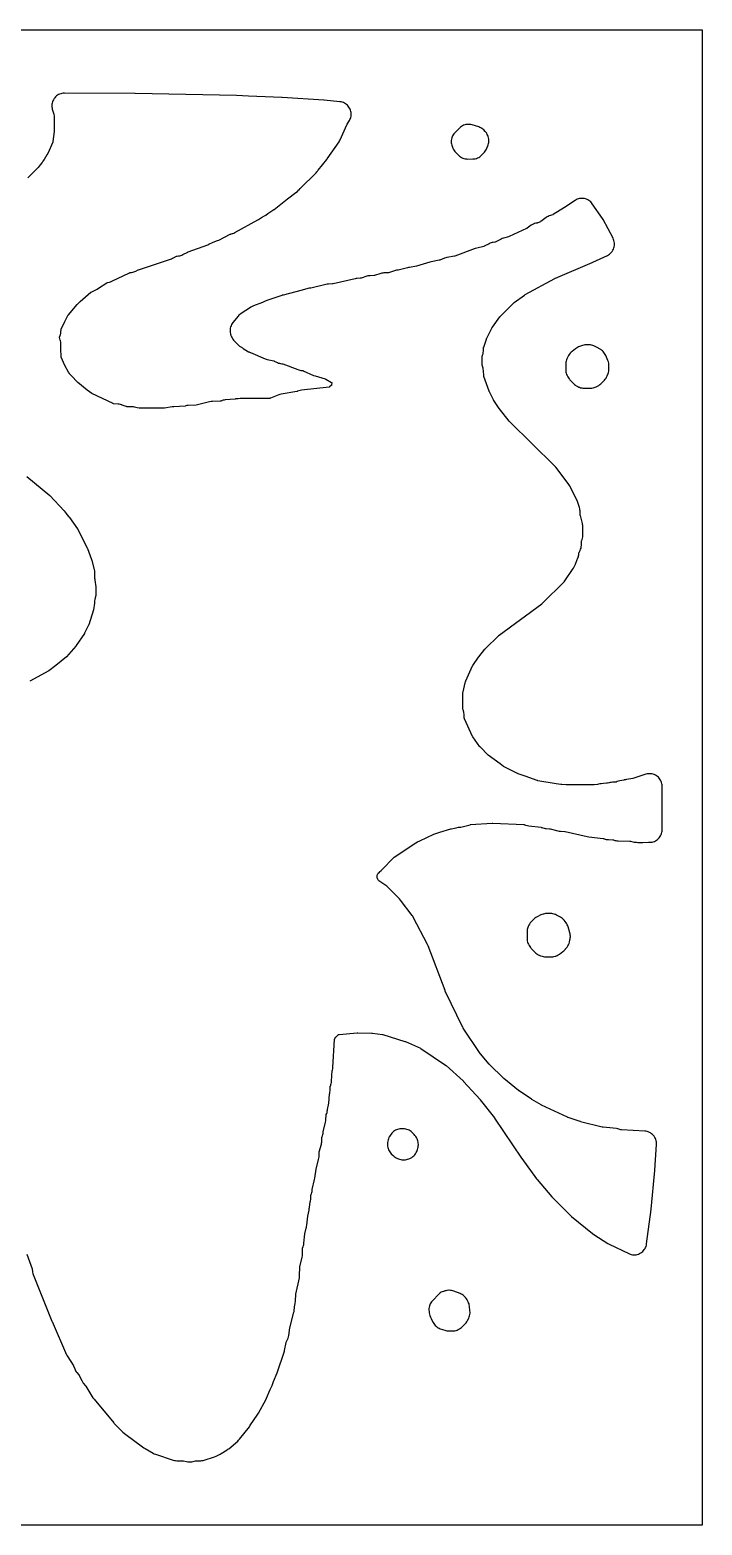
# Model space of a CAD drawing. Header units: millimetres. Extents: x 0 to 300, y 0 to 300.
# Drawn here: x 165.2 to 300, y 0 to 300 of the extents above; entities that cross this region are included whole.
import ezdxf

# ---------------------------------------------------------------- set-up
doc = ezdxf.new("R2010")
doc.units = ezdxf.units.MM
doc.layers.add('CUT', color=7, linetype='CONTINUOUS')

msp = doc.modelspace()

# ---------------------------------------------------------------- linework, layer by layer
at = {"layer": 'CUT'}
for points in [[(299.9386, 0), (0.0614, 0), (0.0029, 0.0029), (0, 0.0614), (0, 299.9386), (0.0029, 299.9971), (0.0614, 300), (299.9386, 300), (299.9971, 299.9971), (300, 299.9386), (300, 0.0614), (299.9971, 0.0029)], [(249.6959, 277.8346), (249.6839, 277.5915), (249.6956, 277.3483), (249.7309, 277.1075), (249.7895, 276.8712), (249.8708, 276.6417), (250.0344, 276.2427), (250.1406, 276.0165), (250.2689, 275.8021), (250.418, 275.6015), (250.5863, 275.4168), (251.1858, 274.8217), (251.3702, 274.6561), (251.5701, 274.5094), (251.7835, 274.3833), (252.0083, 274.279), (252.2424, 274.1974), (252.4834, 274.1394), (252.729, 274.1056), (252.9767, 274.0962), (254.0156, 274.1086), (254.2643, 274.1239), (254.5103, 274.164), (254.7511, 274.2283), (254.9842, 274.3163), (255.2075, 274.4271), (255.4186, 274.5596), (255.6154, 274.7124), (255.7961, 274.884), (256.3516, 275.4672), (256.5068, 275.6464), (256.6443, 275.8395), (256.7629, 276.0447), (256.8615, 276.2602), (257.0528, 276.7367), (257.13, 276.9588), (257.1861, 277.187), (257.2204, 277.4196), (257.2327, 277.6543), (257.2338, 277.8432), (257.2226, 278.0931), (257.1866, 278.3406), (257.126, 278.5833), (257.0415, 278.8187), (256.9338, 279.0444), (256.8042, 279.2583), (256.6538, 279.4582), (256.4842, 279.642), (256.2009, 279.9198), (256.0254, 280.0764), (255.836, 280.2158), (255.6343, 280.3368), (255.4222, 280.4383), (255.2014, 280.5194), (253.8837, 280.9343), (253.6427, 280.9972), (253.3967, 281.0358), (253.1481, 281.0497), (252.8994, 281.0389), (252.6529, 281.0033), (252.4112, 280.9434), (252.1767, 280.8597), (251.9516, 280.7532), (251.7383, 280.6248), (251.5388, 280.4757), (251.3551, 280.3076), (250.4062, 279.3481), (250.2437, 279.1668), (250.0996, 278.9707), (249.9752, 278.7614), (249.8717, 278.541), (249.7902, 278.3117), (249.7314, 278.0754)], [(274.6045, 228.7183), (274.7785, 228.6067), (274.949, 228.5072), (275.1147, 228.4186), (275.2866, 228.3427), (275.4072, 228.2947), (275.6357, 228.2165), (275.8707, 228.1606), (276.11, 228.1277), (276.3513, 228.1181), (277.6707, 228.1291), (277.9022, 228.1418), (278.1315, 228.1758), (278.3567, 228.231), (278.5758, 228.3068), (278.787, 228.4026), (278.7932, 228.4058), (279.0414, 228.5325), (279.2712, 228.6658), (279.4856, 228.8226), (279.6822, 229.0014), (280.4172, 229.7448), (280.5849, 229.9326), (280.733, 230.1363), (280.8598, 230.3538), (280.964, 230.583), (281.1532, 231.0612), (281.2298, 231.2854), (281.2848, 231.5158), (281.3178, 231.7503), (281.3284, 231.987), (281.3267, 232.6708), (281.3137, 232.9194), (281.276, 233.1655), (281.214, 233.4067), (281.1283, 233.6405), (280.6848, 234.6866), (280.5839, 234.8966), (280.464, 235.0963), (280.326, 235.2839), (280.1711, 235.4579), (280.1692, 235.4599), (280.0172, 235.603), (279.8537, 235.7329), (279.68, 235.8487), (278.8306, 236.3651), (278.5834, 236.4971), (278.323, 236.6005), (278.106, 236.6729), (277.8535, 236.7426), (277.5952, 236.7856), (277.3338, 236.8013), (276.7594, 236.8056), (276.5198, 236.796), (276.2823, 236.7634), (276.049, 236.7082), (275.8221, 236.6309), (275.2294, 236.3968), (275.0063, 236.2958), (274.7942, 236.1735), (274.5951, 236.031), (273.9265, 235.5012), (273.7207, 235.3188), (273.5361, 235.1148), (273.375, 234.8919), (273.2395, 234.6525), (272.9104, 233.989), (272.9075, 233.9831), (272.8148, 233.7724), (272.7419, 233.5541), (272.6894, 233.33), (272.6578, 233.102), (272.6472, 232.8721), (272.6474, 231.799), (272.6585, 231.5636), (272.6918, 231.3303), (272.7469, 231.1012), (272.8233, 230.8782), (272.9203, 230.6635), (273.0488, 230.4116), (273.1821, 230.1814), (273.3392, 229.9666), (273.398, 229.9019), (273.4948, 229.776), (273.6519, 229.6066), (274.287, 228.9825), (274.4403, 228.8438)], [(266.8535, 114.6119), (267.0342, 114.4979), (267.1273, 114.4446), (267.3541, 114.3296), (267.5915, 114.2383), (267.928, 114.128), (268.1509, 114.0663), (268.3785, 114.0254), (268.6089, 114.0057), (268.9068, 113.9941), (269.0555, 113.9928), (269.812, 114.0083), (270.0544, 114.0251), (270.294, 114.0653), (270.5285, 114.1286), (270.6592, 114.1708), (270.9175, 114.2703), (271.1632, 114.3977), (271.3932, 114.5514), (272.0804, 115.0678), (272.2712, 115.2266), (272.4453, 115.4035), (272.5876, 115.5802), (272.62, 115.6103), (272.7803, 115.7904), (272.9225, 115.9852), (273.0657, 116.2027), (273.209, 116.4499), (273.323, 116.7117), (273.4065, 116.9849), (273.5121, 117.4172), (273.5526, 117.619), (273.5764, 117.8234), (273.5833, 118.029), (273.5824, 118.1514), (273.5705, 118.3767), (273.5383, 118.6), (273.4862, 118.8195), (273.146, 120.0098), (273.0708, 120.2326), (272.975, 120.4474), (272.8594, 120.6522), (272.7251, 120.8453), (272.72, 120.8521), (272.3366, 121.3513), (272.3337, 121.3551), (272.3208, 121.3701), (272.1937, 121.5212), (272.1746, 121.5402), (272.1543, 121.5638), (272.0987, 121.6157), (272.0363, 121.6778), (271.9982, 121.7095), (271.9531, 121.7516), (271.9003, 121.791), (271.8656, 121.8198), (271.8101, 121.8582), (271.7325, 121.9161), (271.6926, 121.9395), (271.683, 121.9461), (271.6302, 121.976), (271.4951, 122.0553), (270.8274, 122.399), (270.6151, 122.4961), (270.591, 122.5045), (270.5499, 122.5231), (270.3294, 122.599), (270.1027, 122.6541), (269.8719, 122.6879), (269.639, 122.6999), (268.8645, 122.7039), (268.6317, 122.6942), (268.4008, 122.6629), (268.1738, 122.6103), (268.1158, 122.591), (268.1018, 122.5877), (267.8756, 122.5112), (267.6578, 122.4136), (266.9131, 122.036), (266.6816, 121.9026), (266.4656, 121.7453), (266.2677, 121.5658), (266.2603, 121.5584), (265.73, 121.0231), (265.5492, 120.8195), (265.3916, 120.5975), (265.2591, 120.3597), (265.1452, 120.1262), (265.1427, 120.1212), (265.0521, 119.9116), (264.9809, 119.6946), (264.9299, 119.4719), (264.8994, 119.2456), (264.8897, 119.0174), (264.8938, 117.6827), (264.9055, 117.4485), (264.9391, 117.2165), (264.9943, 116.9886), (265.0706, 116.7669), (265.1673, 116.5533), (265.2941, 116.305), (265.4274, 116.0752), (265.5842, 115.8608), (265.6459, 115.793), (265.7434, 115.6663), (265.9003, 115.4972), (266.5246, 114.8839), (266.6833, 114.7409)], [(238.9108, 73.5722), (239.1224, 73.4785), (239.3417, 73.4047), (239.5669, 73.3515), (239.7961, 73.3194), (240.0272, 73.3087), (240.272, 73.3086), (240.5028, 73.3192), (240.7317, 73.3511), (240.9566, 73.4039), (241.1757, 73.4774), (241.3871, 73.5707), (241.5553, 73.6545), (241.7827, 73.7829), (241.9955, 73.9344), (242.1913, 74.1073), (242.368, 74.2997), (242.5236, 74.5094), (242.6565, 74.7343), (242.7653, 74.9718), (242.9318, 75.3923), (243.0086, 75.6168), (243.0638, 75.8475), (243.0969, 76.0824), (243.1075, 76.3194), (243.1073, 76.3859), (243.0958, 76.6188), (243.0627, 76.8496), (243.0082, 77.0764), (242.9328, 77.2971), (242.8372, 77.5097), (242.7153, 77.7502), (242.5819, 77.9818), (242.4245, 78.1979), (242.245, 78.3959), (241.8565, 78.7808), (241.6729, 78.9455), (241.474, 79.0914), (241.2617, 79.2169), (241.038, 79.3209), (240.8052, 79.4024), (240.5655, 79.4605), (240.3212, 79.4947), (240.0748, 79.5047), (239.6376, 79.5008), (239.6374, 79.5008), (239.401, 79.4875), (239.1669, 79.4519), (238.9372, 79.3943), (238.714, 79.3152), (238.4992, 79.2153), (238.2949, 79.0956), (238.1028, 78.9571), (237.9247, 78.801), (237.7622, 78.6288), (237.6167, 78.4419), (237.4344, 78.1835), (237.2991, 77.9694), (237.2982, 77.9677), (237.2981, 77.9675), (237.266, 77.903), (237.1861, 77.7427), (237.1859, 77.7422), (237.1852, 77.7407), (237.0958, 77.5037), (237.0297, 77.2974), (237.0292, 77.2951), (237.0269, 77.2881), (236.9594, 77.0313), (236.9195, 76.7688), (236.9077, 76.5035), (236.9096, 76.2789), (236.924, 76.0319), (236.9627, 75.7876), (237.0254, 75.5482), (237.1114, 75.3162), (237.2199, 75.0939), (237.3499, 74.8834), (237.5001, 74.6867), (237.6689, 74.5059), (237.674, 74.5009), (238.0575, 74.129), (238.2498, 73.9606), (238.4583, 73.8128), (238.6808, 73.687)], [(246.6535, 39.9132), (246.8336, 39.7697), (246.8757, 39.7392), (247.0743, 39.6093), (247.2844, 39.4988), (247.504, 39.4087), (248.3835, 39.0958), (248.5959, 39.0307), (248.8134, 38.9847), (249.034, 38.9582), (249.2562, 38.9514), (249.9835, 38.9615), (250.2096, 38.9749), (250.4337, 39.0087), (250.6537, 39.0627), (250.8679, 39.1364), (251.0747, 39.2291), (251.3255, 39.3557), (251.5587, 39.4895), (251.7762, 39.6477), (251.9755, 39.8282), (252.5045, 40.3622), (252.6892, 40.5707), (252.8496, 40.7984), (252.9837, 41.0426), (253.2194, 41.5351), (253.3161, 41.7665), (253.3892, 42.0064), (253.438, 42.2524), (253.4618, 42.502), (253.4604, 42.7528), (253.434, 43.0022), (253.4065, 43.1774), (253.4056, 43.1889), (253.3797, 43.7374), (253.3595, 43.9577), (253.3199, 44.1753), (253.2612, 44.3885), (253.1839, 44.5957), (253.0886, 44.7953), (252.8759, 45.1944), (252.734, 45.4287), (252.5673, 45.6461), (252.3778, 45.844), (252.2596, 45.9546), (252.0797, 46.1076), (251.8862, 46.243), (251.6808, 46.3595), (251.4654, 46.4561), (250.2498, 46.9335), (250.2381, 46.938), (250.0066, 47.0161), (249.7686, 47.0712), (249.5264, 47.1029), (249.2822, 47.1107), (249.1885, 47.1091), (248.9002, 47.0875), (248.8535, 47.0785), (248.853, 47.0785), (248.8443, 47.0768), (248.6163, 47.0328), (248.589, 47.0259), (248.5749, 47.0231), (248.4347, 46.9868), (248.3364, 46.9619), (248.1161, 46.8951), (247.9029, 46.8083), (247.6985, 46.7023), (247.5048, 46.5779), (247.3233, 46.4363), (247.1556, 46.2785), (246.0002, 45.0865), (245.9845, 45.0685), (245.9282, 45.0107), (245.7664, 44.8271), (245.6233, 44.6287), (245.5002, 44.4172), (245.3985, 44.1947), (245.3189, 43.9633), (245.2624, 43.7252), (245.2294, 43.4828), (245.2203, 43.2383), (245.2213, 43.1555), (245.2417, 42.8646), (245.2958, 42.5781), (245.4331, 42.0288), (245.5225, 41.7447), (245.645, 41.4732), (245.7034, 41.362), (246.0864, 40.6324), (246.2027, 40.4337), (246.3368, 40.2466), (246.4875, 40.0726)]]:
    msp.add_lwpolyline(points, close=True, dxfattribs=at)
for points in [[(164.5684, 54.3527), (165.6394, 51.4077), (165.6465, 51.386), (165.6687, 51.29), (165.6718, 51.2674), (165.706, 50.945), (165.7405, 50.7185), (165.7957, 50.4961), (165.871, 50.2797), (169.6201, 40.9105), (169.6202, 40.9102), (169.6517, 40.835), (172.5669, 34.1868), (172.6595, 33.9979), (172.6638, 33.9906), (172.6784, 33.9608), (172.788, 33.7785), (173.8909, 32.1085), (173.9025, 32.0899), (173.945, 32.0056), (173.9531, 31.9853), (174.1839, 31.3544), (174.2666, 31.1556), (174.366, 30.9646), (174.4815, 30.7829), (174.6122, 30.6118), (174.9966, 30.1511), (175.0102, 30.1337), (175.0624, 30.0536), (175.0728, 30.0341), (175.5839, 29.0015), (175.7335, 28.7402), (175.9134, 28.4988), (176.3685, 27.9592), (176.3715, 27.9554), (176.4147, 27.8959), (176.4238, 27.8818), (177.8486, 25.5484), (177.8492, 25.5474), (178.0587, 25.2542), (182.0024, 20.4998), (182.0829, 20.4122), (182.0837, 20.4112), (182.0981, 20.3955), (182.172, 20.315), (182.1769, 20.3102), (182.2608, 20.2194), (183.0955, 19.4052), (183.8431, 18.6686), (184.1101, 18.4402), (184.1243, 18.4297), (184.159, 18.4002), (188.0465, 15.5257), (188.2917, 15.3657), (188.2924, 15.3653), (189.9083, 14.4412), (190.1298, 14.3287), (190.3615, 14.2388), (193.9427, 13.0496), (194.1738, 12.985), (194.41, 12.9428), (194.6491, 12.9235), (195.9019, 12.8826), (195.9199, 12.8816), (195.997, 12.8717), (196.0147, 12.8681), (196.6245, 12.729), (196.888, 12.6836), (197.1549, 12.6665), (197.4221, 12.6781), (197.6865, 12.7182), (198.4249, 12.8708), (198.4303, 12.8718), (198.5125, 12.8819), (198.5313, 12.883), (199.4731, 12.9131), (199.711, 12.9321), (199.9459, 12.9737), (200.1759, 13.0375), (202.2061, 13.7066), (202.541, 13.8446), (203.3773, 14.2626), (203.5671, 14.3679), (204.7614, 15.1005), (204.9233, 15.2088), (205.0763, 15.3292), (206.8746, 16.8627), (207.0527, 17.0302), (207.2135, 17.2144), (209.2073, 19.7361), (209.2078, 19.7367), (209.3227, 19.8942), (210.9023, 22.2481), (211.0187, 22.4397), (211.0216, 22.4449), (211.0378, 22.4717), (212.559, 25.2504), (212.6703, 25.4809), (213.4062, 27.2292), (213.6543, 27.7114), (213.7833, 28.0078), (214.0753, 28.8184), (214.8182, 30.5831), (214.8858, 30.7628), (216.1926, 34.6848), (216.2194, 34.787), (216.2366, 34.8414), (216.2589, 34.9376), (216.2751, 34.9992), (216.5953, 36.651), (216.5991, 36.6683), (216.6, 36.6714), (216.6088, 36.6938), (216.6163, 36.7096), (216.8831, 37.2388), (216.9954, 37.4965), (217.078, 37.7651), (217.1299, 38.0413), (217.3303, 39.5786), (218.1344, 42.6943), (218.1754, 42.8826), (218.2017, 43.0736), (218.317, 44.2421), (218.3716, 44.3959), (218.4271, 44.6117), (218.4632, 44.8315), (218.4796, 45.0537), (218.5127, 46.197), (218.5136, 46.2144), (218.5227, 46.289), (218.526, 46.3061), (219.2399, 49.5898), (219.2577, 49.6951), (219.2788, 49.8194), (219.2962, 50.0509), (219.3442, 51.7288), (219.3452, 51.7471), (219.3533, 51.811), (219.3566, 51.8274), (219.7947, 53.7595), (219.8365, 53.9963), (219.8554, 54.2361), (219.8554, 54.237), (219.8974, 55.6137), (219.8983, 55.631), (219.9029, 55.668), (219.914, 55.7031), (219.9205, 55.7194), (219.9471, 55.7825), (219.9818, 55.8646), (220.0655, 56.0937), (220.1266, 56.3299), (220.1643, 56.5709), (220.3637, 58.4351), (220.6246, 59.5683), (220.6674, 59.8059), (220.678, 59.9365), (220.6794, 59.9416), (220.7212, 60.2033), (220.9106, 61.9912), (221.186, 63.1955), (221.2261, 63.4164), (221.236, 63.5256), (221.2739, 63.7517), (221.4039, 64.86), (221.4044, 64.8612), (221.4694, 65.0872), (221.5129, 65.3182), (221.5346, 65.5523), (221.5628, 66.1792), (221.5641, 66.1974), (221.5697, 66.2364), (221.5828, 66.2736), (221.6024, 66.3184), (221.601, 66.319), (221.6738, 66.4966), (221.7427, 66.7248), (221.7896, 66.9586), (221.814, 67.1958), (221.8198, 67.3029), (222.3066, 69.3415), (222.354, 69.599), (222.5901, 71.4108), (223.1026, 73.3733), (223.1548, 73.6255), (223.1807, 73.8816), (223.1839, 73.9477), (223.2088, 74.4512), (223.2153, 74.582), (223.2162, 74.6013), (223.2168, 74.6122), (223.2241, 74.7598), (223.2256, 74.7797), (223.2389, 74.8649), (223.2436, 74.8843), (223.6529, 76.4125), (223.7078, 76.672), (223.7094, 76.6869), (223.7144, 76.7111), (223.7409, 76.9782), (223.7786, 77.8132), (223.7798, 77.831), (223.781, 77.8397), (223.7853, 77.8686), (223.7982, 77.9053), (223.8176, 77.9496), (223.8163, 77.9502), (223.8894, 78.1288), (223.9584, 78.357), (224.0052, 78.5908), (224.0296, 78.8279), (224.0355, 78.935), (224.4973, 80.869), (224.5414, 81.1027), (224.5449, 81.1402), (224.5453, 81.1424), (224.5717, 81.4092), (224.6094, 82.2448), (224.6107, 82.2624), (224.6159, 82.3), (224.6281, 82.3359), (224.6349, 82.3521), (224.6419, 82.3676), (224.7278, 82.5864), (224.7929, 82.8124), (224.8364, 83.0434), (224.858, 83.2775), (224.863, 83.3871), (225.0761, 84.3215), (225.1286, 84.6521), (225.2955, 86.4957), (225.3374, 86.6464), (225.3789, 86.8773), (225.3985, 87.1111), (225.4303, 87.9774), (225.4316, 87.9975), (225.4378, 88.0404), (225.4487, 88.0825), (225.4552, 88.1015), (225.5178, 88.2682), (225.5727, 88.4438), (225.6023, 88.5291), (225.6618, 88.7841), (225.6942, 89.0439), (225.8489, 91.191), (225.8829, 91.2965), (225.9357, 91.5434), (225.9633, 91.7944), (226.298, 97.4586), (226.2998, 97.479), (226.3072, 97.5225), (226.3239, 97.5633), (226.3332, 97.5816), (226.5117, 97.9095), (226.5212, 97.9259), (226.5441, 97.9594), (226.5734, 97.9877), (226.5879, 97.9998), (227.105, 98.4078), (227.1194, 98.4186), (227.1517, 98.4394), (227.1895, 98.4465), (227.2074, 98.4486), (230.811, 98.7733), (230.8767, 98.7774), (230.9425, 98.7779), (233.7853, 98.7195), (233.8494, 98.7165), (233.9133, 98.71), (235.8866, 98.4556), (235.892, 98.4547), (235.9739, 98.4372), (235.9922, 98.432), (240.4012, 97.0592), (240.4713, 97.0349), (240.5398, 97.0063), (243.5033, 95.6598), (243.508, 95.6576), (243.5773, 95.6193), (243.5925, 95.6097), (248.5494, 92.2863), (248.6183, 92.2365), (248.6835, 92.1818), (252.0854, 89.1163), (252.1283, 89.0757), (252.1692, 89.033), (255.4655, 85.41), (255.4967, 85.3743), (255.5265, 85.3373), (258.3433, 81.6977), (258.3672, 81.6657), (258.39, 81.633), (263.7699, 73.6281), (263.8315, 73.5405), (266.8222, 69.4781), (266.9252, 69.3475), (269.8634, 65.8669), (270.0059, 65.7119), (273.6143, 62.1034), (273.8034, 61.9326), (278.0288, 58.4916), (278.26, 58.3244), (281.1221, 56.493), (281.395, 56.3415), (285.3182, 54.474), (285.5471, 54.3786), (285.7842, 54.3064), (286.0274, 54.2581), (286.2741, 54.2341), (286.522, 54.2346), (286.7687, 54.2597), (287.0116, 54.3091), (287.2484, 54.3823), (287.4769, 54.4786), (287.6947, 54.597), (287.8996, 54.7364), (288.0898, 54.8955), (288.2633, 55.0726), (288.4183, 55.266), (288.5535, 55.4738), (288.6674, 55.694), (288.759, 55.9244), (288.8272, 56.1627), (288.8716, 56.4066), (289.7779, 63.3257), (289.7881, 63.4168), (290.5121, 71.1343), (290.5178, 71.2054), (290.8543, 76.3747), (290.8581, 76.622), (290.8375, 76.8684), (290.7926, 77.1116), (290.724, 77.3492), (290.6321, 77.5788), (290.5181, 77.7983), (290.3829, 78.0054), (290.2279, 78.1981), (290.0547, 78.3746), (289.8648, 78.5331), (289.6603, 78.6721), (289.4429, 78.7901), (289.215, 78.8861), (288.9788, 78.9592), (288.7364, 79.0085), (288.4904, 79.0336), (283.8099, 79.2789), (283.7891, 79.2806), (283.7447, 79.2879), (283.7014, 79.3002), (283.6819, 79.3075), (283.522, 79.3726), (283.3028, 79.4502), (283.0773, 79.5071), (282.8474, 79.5428), (280.1385, 79.8352), (280.0577, 79.8467), (279.9778, 79.8637), (275.6443, 80.9453), (275.5997, 80.9573), (275.5557, 80.9711), (273.128, 81.7809), (273.0617, 81.8053), (272.997, 81.8335), (267.7891, 84.2885), (267.7441, 84.3109), (267.7002, 84.3351), (265.8307, 85.4172), (265.7971, 85.4374), (265.7641, 85.4587), (263.3012, 87.1095), (263.2556, 87.1417), (263.2115, 87.176), (260.2676, 89.5771), (260.2233, 89.615), (260.1809, 89.6551), (257.3749, 92.4421), (257.3421, 92.476), (257.3106, 92.5112), (255.5684, 94.5399), (255.5241, 94.5947), (255.4831, 94.652), (252.1053, 99.6819), (252.0605, 99.754), (252.021, 99.8292), (248.5002, 107.1417), (248.4783, 107.1899), (248.4586, 107.239), (245.0789, 116.2206), (244.9525, 116.5025), (242.0784, 121.9757), (241.9772, 122.1508), (241.8621, 122.3172), (239.548, 125.3904), (239.3193, 125.6536), (236.962, 128.0128), (236.7859, 128.1731), (236.5952, 128.3158), (235.1977, 129.2621), (235.1836, 129.2721), (235.1549, 129.2957), (235.1336, 129.3265), (235.125, 129.3409), (234.9027, 129.7352), (234.8946, 129.7503), (234.8795, 129.7839), (234.8741, 129.8206), (234.8728, 129.8372), (234.8458, 130.3255), (234.8452, 130.3424), (234.8465, 130.3788), (234.8606, 130.4121), (234.8683, 130.4274), (235.0567, 130.7809), (235.0577, 130.7827), (235.2867, 131.0109), (235.3394, 131.0634), (235.624, 131.3471), (238.2779, 133.9926), (238.2782, 133.9928), (241.7952, 136.3838), (242.2734, 136.7063), (242.934, 137.0887), (243.3838, 137.3143), (246.2055, 138.6078), (247.3963, 139.0422), (249.6266, 139.68), (249.7549, 139.7085), (250.3318, 139.8365), (250.6726, 139.9121), (251.1318, 140.014), (251.39, 140.0303), (251.6324, 140.0575), (251.8709, 140.1082), (253.4731, 140.5313), (253.4904, 140.5354), (253.566, 140.5479), (253.5837, 140.5496), (257.9146, 140.8505), (257.9841, 140.8533), (258.0536, 140.852), (264.2702, 140.5576), (264.2831, 140.5567), (264.3214, 140.551), (264.3608, 140.541), (264.3787, 140.5349), (264.6804, 140.4251), (264.9599, 140.3415), (265.2472, 140.291), (265.2513, 140.2905), (267.7023, 140.0057), (267.7207, 140.0031), (267.7598, 139.9946), (267.7979, 139.9822), (267.8151, 139.9752), (267.8632, 139.9541), (268.0776, 139.8718), (268.2986, 139.8095), (268.5245, 139.7677), (268.7532, 139.7468), (269.3856, 139.7183), (269.4057, 139.7168), (269.4919, 139.7036), (269.5116, 139.6989), (271.0749, 139.2831), (271.3376, 139.2282), (271.6048, 139.2017), (272.443, 139.1639), (272.4598, 139.1627), (272.5315, 139.1531), (272.548, 139.1497), (276.9701, 138.1453), (277.2576, 138.0974), (280.1707, 137.7855), (280.1887, 137.7831), (280.2269, 137.7752), (280.2641, 137.7637), (280.281, 137.7571), (280.3536, 137.7268), (280.5657, 137.6492), (280.7839, 137.591), (281.0065, 137.5528), (281.2316, 137.5348), (282.1133, 137.5042), (282.13, 137.5033), (282.1659, 137.4988), (282.2001, 137.4881), (282.2159, 137.482), (282.2569, 137.465), (282.257, 137.465), (282.4781, 137.3854), (282.7057, 137.327), (282.9378, 137.2902), (283.1723, 137.2754), (285.5268, 137.2372), (285.5381, 137.2367), (285.6352, 137.2233), (285.6572, 137.2182), (286.1142, 137.0978), (286.3744, 137.0439), (286.6389, 137.0178), (286.7358, 137.0135), (286.8469, 136.9969), (287.1012, 136.9852), (287.3386, 136.9863), (287.8528, 136.9632), (287.8542, 136.9632), (287.9116, 136.9606), (288.1037, 136.9594), (289.234, 136.9955), (289.4932, 136.9968), (289.737, 137.0099), (289.9783, 137.0467), (290.2148, 137.1069), (290.4444, 137.1898), (290.6647, 137.2947), (290.8738, 137.4207), (291.0696, 137.5664), (291.2503, 137.7305), (291.4141, 137.9114), (291.5595, 138.1075), (291.6851, 138.3168), (291.7896, 138.5373), (291.8722, 138.767), (291.932, 139.0036), (291.9684, 139.245), (291.9811, 139.4887), (291.9811, 139.4967), (291.9812, 139.5363), (291.9813, 139.5695), (291.9937, 143.3935), (291.9972, 144.4849), (292, 145.3538), (292, 145.3699), (291.9907, 148.2594), (291.9777, 148.5063), (291.9403, 148.7506), (291.8791, 148.99), (291.7945, 149.2223), (291.6873, 149.445), (291.5587, 149.6561), (291.4099, 149.8534), (291.2424, 150.0351), (291.0577, 150.1994), (290.8577, 150.3446), (290.6443, 150.4693), (290.4197, 150.5724), (290.1859, 150.6528), (289.9454, 150.7097), (289.7005, 150.7426), (289.4534, 150.7511), (289.2068, 150.7352), (288.9975, 150.7113), (288.7483, 150.67), (288.5046, 150.6037), (286.0836, 149.8123), (284.8582, 149.5928), (284.8558, 149.5926), (284.6112, 149.565), (284.3705, 149.5135), (284.2766, 149.4885), (283.5169, 149.3524), (283.2256, 149.282), (282.9449, 149.1772), (282.756, 149.0935), (282.7389, 149.0864), (282.7069, 149.0758), (282.6577, 149.0683), (282.6373, 149.0669), (282.0191, 149.041), (281.7963, 149.0217), (281.5761, 148.9825), (281.3603, 148.9238), (281.2871, 148.8967), (281.0345, 148.8658), (281.0103, 148.8629), (280.8089, 148.8383), (280.2562, 148.7707), (279.7644, 148.7561), (279.5001, 148.7341), (279.2395, 148.6843), (279.0314, 148.621), (278.3554, 148.5384), (278.288, 148.5321), (278.2204, 148.5296), (278.1244, 148.5288), (272.768, 148.5227), (271.8957, 148.5971), (271.8808, 148.5983), (271.6504, 148.618), (270.7141, 148.6978), (267.0624, 149.3558), (267.0572, 149.3569), (266.9951, 149.3732), (266.942, 149.3903), (265.2891, 149.9815), (264.7451, 150.1761), (263.1107, 150.7608), (263.043, 150.7874), (262.977, 150.818), (260.1951, 152.2161), (259.4971, 152.7292), (257.1042, 154.4879), (255.4866, 156.1345), (255.4833, 156.138), (255.4745, 156.1484), (255.453, 156.1761), (254.0286, 158.146), (254.0252, 158.1509), (254.025, 158.1512), (254.0234, 158.1535), (254.0204, 158.158), (254.0197, 158.159), (253.9804, 158.2266), (253.9724, 158.243), (252.3435, 161.7956), (252.3402, 161.8034), (252.3226, 161.8576), (252.3226, 161.8577), (252.3185, 161.8852), (252.3171, 161.9028), (252.2726, 162.7384), (252.2516, 162.9547), (252.2119, 163.1683), (252.1892, 163.25), (252.1884, 163.254), (252.176, 163.2975), (252.1538, 163.3777), (252.1486, 163.3935), (252.1286, 163.4638), (252.0357, 163.7425), (252.0299, 163.7618), (252.0207, 163.8041), (252.0206, 163.805), (252.0164, 163.8471), (252.016, 163.8672), (252.039, 166.9254), (252.5823, 169.2648), (252.587, 169.2828), (252.6126, 169.3585), (252.6199, 169.3756), (253.9888, 172.3988), (253.991, 172.4035), (254.0295, 172.4733), (254.0392, 172.4886), (255.137, 174.1267), (255.1678, 174.1706), (255.2006, 174.213), (256.4255, 175.7267), (256.4683, 175.7767), (256.5138, 175.8243), (259.214, 178.4951), (259.2174, 178.4983), (259.2713, 178.5446), (259.2841, 178.5545), (267.8609, 184.8419), (268.0087, 184.9591), (268.1473, 185.0871), (272.1851, 189.1099), (272.3415, 189.281), (272.4815, 189.4658), (274.0163, 191.7009), (274.1861, 191.9873), (274.6087, 192.8224), (274.6998, 193.024), (275.1105, 194.0524), (275.1841, 194.2636), (275.2385, 194.4806), (275.2733, 194.7015), (275.3146, 195.0712), (275.3169, 195.0881), (275.3243, 195.1242), (275.338, 195.1578), (275.3455, 195.1734), (275.5315, 195.5349), (275.6431, 195.7846), (275.7268, 196.0449), (275.7816, 196.3129), (275.8067, 196.5852), (275.8365, 197.3811), (275.8376, 197.3993), (275.8429, 197.4383), (275.852, 197.4766), (275.8575, 197.494), (275.9415, 197.7398), (276.0163, 198.0059), (276.0613, 198.2787), (276.0759, 198.5548), (276.0714, 200.3718), (276.0622, 200.5803), (276.0356, 200.7872), (275.9919, 200.9913), (275.5864, 202.5599), (275.5821, 202.5784), (275.5697, 202.6595), (275.5682, 202.6784), (275.5272, 203.4842), (275.5055, 203.7092), (275.4636, 203.9313), (275.4018, 204.1486), (274.9929, 205.3738), (274.8544, 205.7068), (273.3893, 208.616), (273.2749, 208.8191), (273.142, 209.0107), (270.6477, 212.2706), (270.4138, 212.5353), (261.4295, 221.357), (261.3782, 221.4105), (261.3304, 221.4672), (259.3642, 223.9484), (259.3346, 223.9874), (259.3066, 224.0277), (258.2148, 225.6659), (258.1775, 225.7256), (258.1438, 225.7873), (257.3454, 227.3601), (257.3138, 227.4275), (257.2865, 227.4968), (256.2241, 230.4554), (256.2182, 230.4731), (256.2085, 230.512), (256.2026, 230.5516), (256.2013, 230.5702), (256.1486, 231.6833), (256.1289, 231.9001), (256.0903, 232.1144), (256.0333, 232.3245), (255.905, 232.727), (255.8995, 232.7458), (255.8909, 232.7872), (255.8868, 232.8292), (255.8863, 232.8488), (255.8946, 234.4431), (255.895, 234.4598), (255.8984, 234.4955), (255.9079, 234.5297), (255.9135, 234.5456), (255.9929, 234.7566), (256.0722, 235.0066), (256.125, 235.2635), (256.1505, 235.5245), (256.1825, 236.2342), (256.1837, 236.2512), (256.1887, 236.2878), (256.1971, 236.324), (256.2019, 236.3398), (256.7387, 237.9703), (256.7689, 238.0519), (256.805, 238.131), (257.8842, 240.2867), (257.8867, 240.2914), (257.9293, 240.3617), (257.94, 240.3771), (259.4302, 242.4011), (259.4331, 242.4049), (259.4802, 242.4601), (259.4916, 242.472), (262.2723, 245.2545), (262.2758, 245.2579), (262.3321, 245.3065), (262.3455, 245.3168), (264.3743, 246.8007), (264.4387, 246.8446), (264.5059, 246.8843), (270.4672, 250.145), (270.5206, 250.1725), (270.5752, 250.1972), (277.9823, 253.3277), (278.0851, 253.3739), (281.0062, 254.767), (281.2281, 254.8869), (281.4369, 255.0286), (281.6302, 255.1907), (281.8063, 255.3713), (281.9633, 255.5688), (282.0995, 255.7812), (282.2137, 256.0061), (282.3046, 256.2415), (282.3713, 256.4848), (282.4132, 256.7336), (282.4298, 256.9853), (282.4209, 257.2374), (282.3866, 257.4874), (282.3274, 257.7326), (282.2437, 257.9706), (282.1365, 258.199), (280.1508, 261.9262), (280.0053, 262.1658), (277.9777, 265.119), (277.8303, 265.3127), (277.6647, 265.4912), (277.4826, 265.6527), (277.2857, 265.7958), (277.0757, 265.919), (276.8548, 266.0212), (276.625, 266.1015), (276.3884, 266.159), (276.1474, 266.1932), (275.9042, 266.2038), (275.6611, 266.1908), (275.4205, 266.1541), (275.1845, 266.0943), (274.9555, 266.0117), (274.7356, 265.9073), (274.5269, 265.782), (272.4104, 264.3665), (272.3996, 264.3594), (272.3762, 264.3445), (270.169, 262.9671), (270.1514, 262.9567), (270.0719, 262.9184), (270.0528, 262.9111), (269.3608, 262.6659), (269.1473, 262.579), (268.9426, 262.4727), (268.7487, 262.3481), (267.6622, 261.577), (267.6578, 261.574), (267.5882, 261.5325), (267.5718, 261.5241), (267.0746, 261.2844), (267.0553, 261.2758), (267.0125, 261.2608), (266.9682, 261.2507), (266.9473, 261.2478), (266.9157, 261.2442), (266.6663, 261.2034), (266.4222, 261.1377), (266.186, 261.0476), (265.9601, 260.9341), (265.7469, 260.7984), (264.8969, 260.1952), (264.8825, 260.1854), (264.8172, 260.1477), (264.8015, 260.14), (261.2876, 258.5214), (261.2829, 258.5194), (261.2099, 258.4923), (261.1929, 258.4872), (260.1669, 258.2031), (259.9226, 258.1217), (259.6879, 258.0156), (258.5372, 257.4221), (258.5322, 257.4196), (258.4864, 257.4007), (258.4575, 257.3945), (258.4329, 257.3908), (258.1332, 257.354), (257.9156, 257.3175), (257.7021, 257.2619), (257.4943, 257.1877), (257.2939, 257.0955), (256.3028, 256.5853), (256.2981, 256.583), (256.2525, 256.5639), (256.2281, 256.5561), (256.2058, 256.5504), (254.804, 256.2285), (254.4901, 256.1344), (250.4445, 254.6259), (250.4395, 254.6242), (250.3611, 254.6019), (250.343, 254.598), (248.8174, 254.3079), (248.59, 254.2535), (248.3687, 254.1782), (247.4027, 253.7979), (247.3862, 253.7918), (247.3132, 253.7707), (247.296, 253.767), (245.695, 253.4626), (245.6687, 253.4576), (245.4155, 253.3956), (242.7401, 252.5907), (241.2982, 252.3555), (241.1361, 252.3171), (241.1248, 252.3158), (240.8935, 252.2676), (239.0685, 251.7963), (238.9464, 251.7898), (238.7376, 251.7699), (238.5311, 251.7325), (238.3286, 251.678), (237.0903, 251.2882), (237.0852, 251.2867), (237.0532, 251.2795), (236.999, 251.2713), (236.9796, 251.2699), (236.1925, 251.2337), (235.9789, 251.2147), (235.7678, 251.1774), (235.5606, 251.1222), (234.3205, 250.7341), (234.3153, 250.7326), (234.2656, 250.7214), (234.2394, 250.7179), (234.2158, 250.7163), (233.4266, 250.68), (233.2107, 250.6606), (232.9972, 250.6226), (232.7878, 250.5663), (231.6071, 250.193), (231.5851, 250.1868), (231.4882, 250.1687), (231.4655, 250.1665), (230.8035, 250.1248), (230.604, 250.1041), (230.4067, 250.0675), (226.0146, 249.0688), (225.9982, 249.0655), (225.9267, 249.0558), (225.91, 249.0547), (225.0861, 249.0168), (225.0401, 249.0147), (224.7929, 248.9909), (224.5492, 248.9428), (221.562, 248.1968), (221.4684, 248.1908), (221.1851, 248.1564), (220.9075, 248.09), (219.7952, 247.7555), (215.9977, 246.8071), (215.811, 246.7499), (215.7475, 246.7334), (212.7395, 245.7315), (212.561, 245.6644), (212.3882, 245.5839), (211.8559, 245.3107), (210.0434, 244.6494), (209.772, 244.5318), (209.5163, 244.3829), (209.4501, 244.3389), (209.4397, 244.3327), (207.5968, 243.1121), (207.5311, 243.0632), (207.5026, 243.0442), (207.3081, 242.901), (207.1284, 242.7396), (206.9651, 242.5617), (205.9266, 241.3141), (205.7723, 241.1081), (205.6401, 240.8873), (205.5312, 240.6541), (205.4469, 240.4109), (205.3881, 240.1604), (205.3553, 239.9051), (205.3489, 239.6479), (205.3523, 239.521), (205.3713, 239.2728), (205.415, 239.0277), (205.4437, 238.9262), (205.4528, 238.8836), (205.4795, 238.7998), (205.4827, 238.7882), (205.4848, 238.783), (205.5252, 238.6556), (205.6191, 238.4356), (205.7313, 238.2038), (205.8672, 237.9592), (206.0295, 237.7313), (206.2164, 237.523), (206.8184, 236.9228), (207.0255, 236.7381), (207.2518, 236.5774), (207.6091, 236.3526), (207.6849, 236.2903), (207.8323, 236.1781), (207.9876, 236.077), (209.0684, 235.4295), (209.1553, 235.3856), (209.2271, 235.3445), (209.356, 235.2842), (209.3895, 235.2673), (209.415, 235.2566), (212.36, 234.0263), (212.561, 233.9523), (212.7676, 233.8957), (214.1111, 233.5892), (214.1163, 233.5879), (214.1655, 233.5724), (214.1901, 233.562), (214.2116, 233.5514), (214.6245, 233.334), (214.8305, 233.2372), (215.0445, 233.1596), (215.2646, 233.1018), (215.4891, 233.0642), (215.7506, 233.0326), (215.7734, 233.0291), (215.8699, 233.0052), (215.8916, 232.9977), (218.9202, 231.8382), (219.1209, 231.771), (219.3267, 231.7209), (219.5359, 231.6885), (219.9164, 231.6459), (219.9356, 231.6432), (219.9763, 231.6344), (220.016, 231.6213), (220.0338, 231.6138), (222.1045, 230.686), (222.4061, 230.5736), (224.3934, 229.9752), (224.4133, 229.9686), (224.4965, 229.933), (224.515, 229.9232), (225.7108, 229.2458), (225.7267, 229.2362), (225.7586, 229.2136), (225.7563, 229.1746), (225.7538, 229.1563), (225.6902, 228.7625), (225.687, 228.7452), (225.6775, 228.7088), (225.6524, 228.6806), (225.6398, 228.6684), (225.3101, 228.3624), (225.2974, 228.3511), (225.2685, 228.3289), (225.2325, 228.3216), (225.216, 228.3195), (219.6767, 227.7233), (219.3986, 227.6774), (219.1274, 227.6005), (218.8666, 227.4935), (218.8462, 227.4838), (218.8309, 227.4769), (218.7968, 227.4642), (218.7615, 227.4546), (218.7455, 227.4513), (215.597, 226.8891), (215.3556, 226.8336), (215.1209, 226.7544), (213.4464, 226.0954), (213.4303, 226.0895), (213.395, 226.0792), (213.3588, 226.0755), (213.3415, 226.0749), (208.4288, 226.0226), (207.6935, 226.0296), (207.4636, 226.0212), (207.3404, 226.011), (206.9566, 226.0069), (206.7015, 225.9911), (206.4494, 225.9494), (206.3857, 225.932), (204.378, 225.7659), (204.1565, 225.7375), (203.9384, 225.6895), (203.7254, 225.6223), (203.6598, 225.5983), (203.6225, 225.5866), (203.4614, 225.5263), (203.4417, 225.5195), (203.3981, 225.5085), (203.3536, 225.5024), (203.3358, 225.5015), (203.3341, 225.5014), (201.8216, 225.4658), (201.5359, 225.4426), (201.5334, 225.4421), (201.5267, 225.4416), (201.2487, 225.3869), (198.5675, 224.6995), (198.5363, 224.695), (198.5156, 224.6938), (196.9704, 224.6435), (196.7029, 224.6203), (196.4395, 224.5687), (196.3099, 224.5284), (194.0758, 224.3723), (193.9534, 224.3572), (193.7133, 224.3384), (192.2173, 224.1318), (191.8971, 224.1229), (189.1781, 224.1186), (188.8677, 224.1199), (188.8088, 224.1202), (188.5492, 224.1213), (187.7217, 224.1248), (187.134, 224.1364), (186.683, 224.1837), (186.1957, 224.2998), (185.9508, 224.3454), (185.7026, 224.3664), (184.6259, 224.4037), (184.6055, 224.4049), (184.562, 224.4112), (184.5194, 224.4222), (184.5001, 224.4289), (183.702, 224.7305), (183.668, 224.7434), (183.6466, 224.7515), (183.6006, 224.7689), (183.5923, 224.772), (183.5847, 224.7749), (183.3561, 224.8489), (183.1215, 224.9006), (182.883, 224.9296), (181.9635, 224.9968), (181.9466, 224.9984), (181.9113, 225.0042), (181.9038, 225.0069), (181.8878, 225.014), (177.6022, 227.033), (176.6594, 227.6869), (174.8388, 229.2797), (173.4749, 230.6719), (173.3092, 230.851), (173.1686, 231.0029), (173.155, 231.0184), (173.1456, 231.0312), (172.9461, 231.3568), (172.1903, 232.6557), (171.4842, 234.3406), (171.4831, 234.3497), (171.482, 234.3669), (171.4155, 236.0936), (171.4099, 236.3286), (171.391, 237.134), (171.3907, 237.1452), (171.3744, 237.3773), (171.3366, 237.6068), (171.3251, 237.6509), (171.3026, 237.7703), (171.2335, 238.0064), (171.1477, 238.2539), (171.1421, 238.2714), (171.1361, 238.2965), (171.1422, 238.3202), (171.1477, 238.3368), (171.262, 238.6537), (171.3319, 238.8805), (171.3437, 238.9376), (171.3821, 239.1109), (171.4112, 239.3427), (171.4574, 239.9331), (171.4593, 239.9512), (171.4594, 239.9519), (171.4667, 239.9675), (172.2357, 241.5215), (172.8847, 242.805), (172.8872, 242.8098), (172.9019, 242.8319), (172.9037, 242.8344), (172.9038, 242.8345), (172.9042, 242.835), (172.9051, 242.8361), (172.9172, 242.8512), (174.6725, 244.9025), (175.2677, 245.5124), (177.4218, 247.3567), (177.4289, 247.3613), (177.6016, 247.4635), (178.6822, 247.992), (178.9585, 248.1496), (180.6503, 249.2633), (180.6659, 249.2724), (180.6692, 249.2744), (180.6744, 249.2774), (180.7121, 249.2995), (180.7288, 249.308), (180.772, 249.3239), (180.7926, 249.3296), (181.1315, 249.4124), (181.3723, 249.4842), (181.6047, 249.5799), (181.6321, 249.5928), (185.1718, 251.2625), (185.1896, 251.2703), (185.2292, 251.2842), (185.2701, 251.2939), (185.2894, 251.2969), (185.6064, 251.338), (185.8242, 251.3761), (186.0378, 251.4332), (186.2455, 251.509), (186.4457, 251.6029), (186.8857, 251.8335), (186.8902, 251.8358), (186.9605, 251.8661), (186.9768, 251.872), (193.6028, 254.0975), (193.7897, 254.1687), (193.9704, 254.2546), (194.6186, 254.5955), (194.6338, 254.603), (194.6676, 254.6171), (194.7029, 254.6247), (194.7199, 254.6272), (195.0199, 254.664), (195.0235, 254.6645), (195.2411, 254.701), (195.4546, 254.7566), (195.6624, 254.8308), (195.8628, 254.923), (196.8396, 255.4258), (196.8806, 255.4455), (196.9237, 255.4627), (200.8802, 256.8899), (201.1028, 256.9826), (201.9857, 257.4011), (202.8537, 257.733), (203.0987, 257.8421), (205.3905, 259.0136), (205.3953, 259.0159), (205.4002, 259.0179), (205.4837, 259.0459), (205.5056, 259.0511), (205.5899, 259.0685), (205.6481, 259.0837), (205.6482, 259.0837), (205.6485, 259.0838), (205.8404, 259.1338), (205.8618, 259.1419), (205.8806, 259.147), (206.1058, 259.2323), (206.3218, 259.339), (210.8825, 261.871), (210.8839, 261.8718), (211.0182, 261.952), (211.6141, 262.3334), (212.2322, 262.6826), (212.4956, 262.854), (212.9148, 263.166), (213.9119, 263.8043), (214.1079, 263.9435), (214.1341, 263.964), (214.1604, 263.9828), (216.8456, 266.0921), (218.5644, 267.3715), (218.8393, 267.6091), (219.0678, 267.8375), (219.1982, 267.9399), (219.43, 268.1465), (219.4305, 268.147), (219.4313, 268.1477), (222.5924, 271.3373), (222.7725, 271.54), (222.7726, 271.54), (222.8086, 271.5852), (222.8491, 271.629), (222.9678, 271.7785), (223.0297, 271.863), (224.7268, 273.9948), (224.8246, 274.1261), (227.1918, 277.5359), (227.3151, 277.7323), (227.4196, 277.9393), (228.7768, 280.9681), (228.8095, 281.0354), (228.8464, 281.1005), (229.2687, 281.7942), (229.3839, 282.0057), (229.4782, 282.2274), (229.5508, 282.4571), (229.6009, 282.6927), (229.628, 282.932), (229.6321, 283.1728), (229.6129, 283.4129), (229.5707, 283.6501), (229.5059, 283.8821), (229.4191, 284.1068), (229.311, 284.322), (229.1827, 284.5259), (229.0354, 284.7165), (228.8705, 284.892), (228.6894, 285.0508), (228.4939, 285.1915), (228.2857, 285.3127), (228.0669, 285.4133), (227.8393, 285.4924), (227.6053, 285.5492), (227.3668, 285.5832), (227.3647, 285.5834), (224.2311, 285.8774), (224.1599, 285.8831), (215.7969, 286.4275), (215.7425, 286.4304), (209.0158, 286.7212), (209.0156, 286.7212), (206.6563, 286.8232), (206.6004, 286.8249), (186.2953, 287.2478), (186.2514, 287.2483), (172.1109, 287.294), (171.8677, 287.283), (171.6267, 287.2483), (171.3902, 287.1903), (171.1605, 287.1097), (170.9397, 287.007), (170.73, 286.8834), (170.5333, 286.74), (170.3514, 286.5781), (170.1862, 286.3992), (170.0391, 286.2052), (169.9117, 285.9978), (169.805, 285.7789), (169.7201, 285.5507), (169.6578, 285.3154), (169.6186, 285.0751), (169.6031, 284.8321), (169.6112, 284.5888), (169.643, 284.3474), (169.6981, 284.1103), (169.987, 283.0945), (170.0679, 282.6681), (170.0679, 282.6544), (170.0683, 282.5668), (170.0698, 282.2545), (170.0826, 279.5828), (169.812, 277.6214), (169.8093, 277.6042), (169.8011, 277.5692), (169.8002, 277.5662), (169.7995, 277.5641), (169.7931, 277.5468), (169.7683, 277.4844), (168.7731, 275.2269), (168.6108, 274.9044), (168.036, 273.9749), (167.8172, 273.6734), (167.7088, 273.5241), (167.6333, 273.4201), (167.289, 272.9455), (166.8395, 272.3791), (165.2097, 270.7326), (164.8072, 270.3261)], [(164.6067, 210.362), (169.1962, 206.5881), (172.0638, 203.4758), (172.4743, 202.9795), (172.6337, 202.7868), (173.027, 202.3113), (173.1252, 202.1926), (174.7619, 199.8776), (174.7638, 199.8747), (174.7662, 199.8709), (174.7917, 199.8287), (174.8219, 199.7728), (176.6789, 196.0602), (176.7054, 196.0036), (176.7289, 195.9456), (177.5485, 193.761), (177.5713, 193.6943), (177.5901, 193.6264), (178.1295, 191.4281), (178.1338, 191.4085), (178.1453, 191.3226), (178.1464, 191.3026), (178.1836, 189.9313), (178.1923, 189.8448), (178.2001, 189.737), (178.2075, 189.6919), (178.2195, 189.5716), (178.4469, 188.2616), (178.4402, 187.8609), (178.4385, 187.759), (178.4368, 187.6584), (178.4275, 187.101), (178.4075, 186.5076), (178.4075, 186.5075), (178.4023, 186.4878), (178.2725, 186.0371), (178.2072, 185.7462), (178.177, 185.4496), (178.1569, 184.9703), (177.935, 183.6654), (176.9986, 180.6304), (176.9969, 180.6254), (176.9899, 180.6079), (176.9663, 180.5561), (176.5147, 179.6508), (176.1734, 178.9729), (176.145, 178.9205), (176.1176, 178.8767), (174.4959, 176.4599), (174.4502, 176.3966), (174.3995, 176.3354), (172.5297, 174.2261), (170.4344, 172.4644), (169.0214, 171.3985), (165.1943, 169.3504)]]:
    msp.add_lwpolyline(points, dxfattribs=at)

doc.saveas('drawing.dxf')
